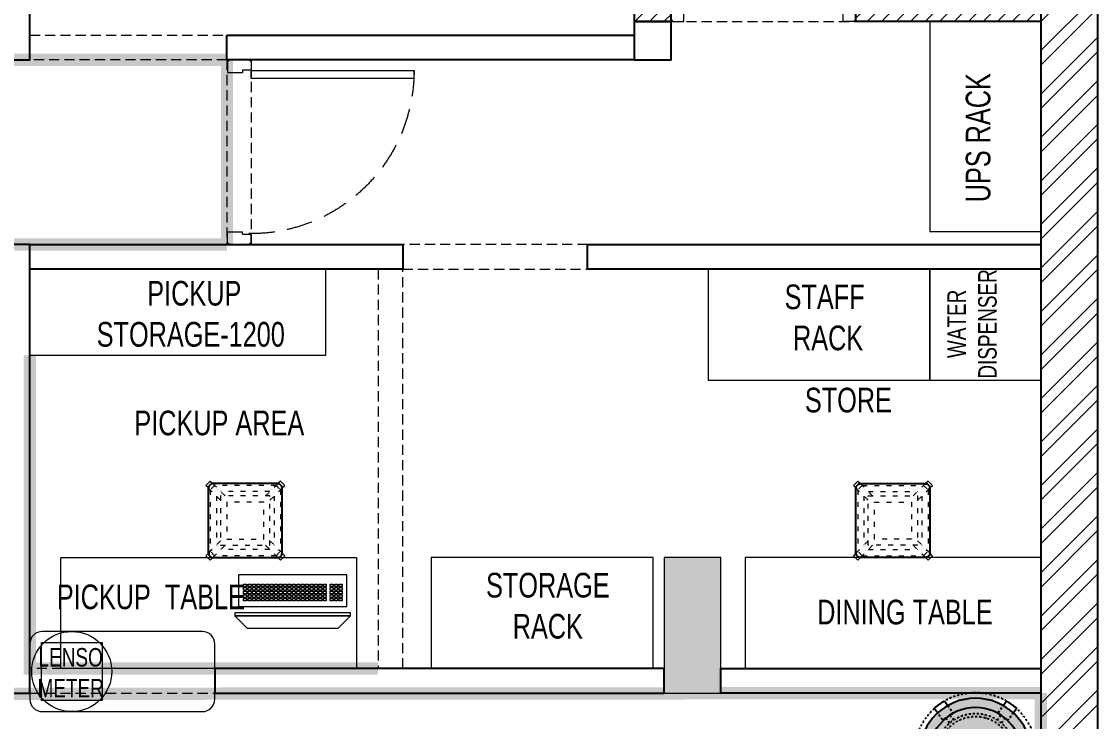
# Model space of a CAD drawing. Header units: feet. Extents: x 3247781 to 3254843, y -5730198 to -5713034.
# Drawn here: x 3250477 to 3254843, y -5717676 to -5714836 of the extents above; entities that cross this region are included whole.
import ezdxf

# ---------------------------------------------------------------- set-up
doc = ezdxf.new("R2010")
doc.units = ezdxf.units.FT
doc.header["$LTSCALE"] = 33
doc.header["$MEASUREMENT"] = 0
for name, pattern in [('a_p6_plan_L18$0$HIDDEN', [0.375, 0.25, -0.125]), ('ACAD_ISO03W100', [30, 12, -18]), ('DASHDOT2', [0.5, 0.25, -0.125, 0, -0.125]), ('HIDDEN2', [4.7625, 3.175, -1.5875])]:
    doc.linetypes.add(name, pattern=pattern)
for name, color, linetype, lineweight in [('A-COL', 243, 'Continuous', 9), ('column hatch', 5, 'Continuous', 0), ('Door', 2, 'Continuous', 13), ('HATCH', 9, 'Continuous', 9), ('LENS-DIM', 252, 'Continuous', 5), ('LENS-DOOR', 34, 'Continuous', 20), ('LENS-PARTITION', 21, 'Continuous', 25), ('LENS-TEXT', 31, 'Continuous', 5), ('LENS_CURTAIN', 5, 'a_p6_plan_L18$0$HIDDEN', 9), ('LK-EQPMT', 3, 'Continuous', 18), ('LK-FF&E FLOOR', 1, 'Continuous', 9), ('LK-FF&E WALL', 1, 'Continuous', 9), ('LK-FLUTTED FINISH', 20, 'Continuous', 30), ('LK-IT', 3, 'Continuous', 18), ('LK-MIRROR', 133, 'Continuous', 13), ('LK-TILES FINISH', 251, 'Continuous', 5), ('LN-ELEVATION-1', 81, 'Continuous', 25), ('LN-ELEVATION-2', 103, 'Continuous', 20), ('LN-ELEVATION-3', 125, 'Continuous', 18), ('LN-ELEVATION-5', 167, 'Continuous', 5), ('LN-HATCH', 251, 'Continuous', 0)]:
    doc.layers.add(name, color=color, linetype=linetype, lineweight=lineweight)
doc.layers.add('A-WALL', color=1, linetype='Continuous')
doc.layers.add('LAMINATE FINISH', color=80, linetype='Continuous')
doc.styles.add('LK TXT', font='GILC____.TTF', dxfattribs={"height": 100})

# ---------------------------------------------------------------- blocks, each defined once
blk = doc.blocks.new('CLENS 600 TYPE 6')
at = {"layer": 'LN-ELEVATION-1', "ltscale": 0.5}
blk.add_lwpolyline([(130, -225), (-130, -225, -0.414214), (-150, -205), (-150, 55, -0.414214), (-130, 75), (130, 75, -0.414214), (150, 55), (150, -205, -0.414214)], format="xyb", close=True, dxfattribs=at)
at = {"layer": 'LN-ELEVATION-3', "linetype": 'ACAD_ISO03W100', "ltscale": 0.05}
for p, q in [((-100, 7.3), (-142.4, 49.7)), ((-142.4, -199.7), (-142.4, 49.7)), ((-82.3, 25), (-124.7, 67.4)), ((124.7, 67.4), (-124.7, 67.4)), ((82.3, 25), (124.7, 67.4)), ((100, 7.3), (142.4, 49.7)), ((142.4, -199.7), (142.4, 49.7)), ((-117.4, -174.7), (-117.4, 24.7)), ((99.7, 42.4), (-99.7, 42.4)), ((117.4, -174.7), (117.4, 24.7)), ((-100, -157.3), (-142.4, -199.7)), ((100, -157.3), (142.4, -199.7)), ((-82.3, -175), (-124.7, -217.4)), ((124.7, -217.4), (-124.7, -217.4)), ((99.7, -192.4), (-99.7, -192.4)), ((82.3, -175), (124.7, -217.4))]:
    blk.add_line(p, q, dxfattribs=at)
for points in [[(-132.2, 74.9), (-124.7, 67.4), (-142.4, 49.7), (-149.9, 57.2)], [(132.2, 74.9), (124.7, 67.4), (142.4, 49.7), (149.9, 57.2)], [(-132.2, -224.9), (-124.7, -217.4), (-142.4, -199.7), (-149.9, -207.2)], [(132.2, -224.9), (124.7, -217.4), (142.4, -199.7), (149.9, -207.2)]]:
    blk.add_lwpolyline(points, dxfattribs=at)
for points in [[(100, -175), (-100, -175), (-100, 25), (100, 25)], [(75, -150), (-75, -150), (-75, 0), (75, 0)]]:
    blk.add_lwpolyline(points, close=True, dxfattribs=at)
at = {"layer": 'LN-ELEVATION-5', "ltscale": 0.5}
for points in [[(-149.9, 57.2), (-160.1, 67.4), (-142.4, 85.1), (-132.2, 74.9)], [(149.9, 57.2), (160.1, 67.4), (142.4, 85.1), (132.2, 74.9)], [(-149.9, -207.2), (-160.1, -217.4), (-142.4, -235.1), (-132.2, -224.9)], [(149.9, -207.2), (160.1, -217.4), (142.4, -235.1), (132.2, -224.9)]]:
    blk.add_lwpolyline(points, dxfattribs=at)
blk = doc.blocks.new('*U20')
at = {"layer": 'LK-EQPMT', "ltscale": 12}
blk.add_lwpolyline([(6, 4.9), (-6, 4.9), (-6, -4.9), (6, -4.9)], close=True, dxfattribs=at)
blk = doc.blocks.new('*U21')
at = {"color": 0, "linetype": 'ByBlock', "lineweight": -2}
for p in [(0, 0), (18, 0), (35.9, 0), (53.9, 0), (71.8, 0), (89.8, 0), (107.8, 0), (125.7, 0), (143.7, 0), (161.6, 0), (179.6, 0), (197.6, 0), (215.5, 0), (233.5, 0), (251.4, 0), (269.4, 0), (287.4, 0), (305.3, 0), (323.3, 0), (0, -14.7), (0, -29.5), (0, -44.2), (18, -14.7), (18, -29.5), (18, -44.2), (35.9, -14.7), (35.9, -29.5), (35.9, -44.2), (53.9, -14.7), (53.9, -29.5), (53.9, -44.2), (71.8, -14.7), (71.8, -29.5), (71.8, -44.2), (89.8, -14.7), (89.8, -29.5), (89.8, -44.2), (107.8, -14.7), (107.8, -29.5), (107.8, -44.2), (125.7, -14.7), (125.7, -29.5), (125.7, -44.2), (143.7, -14.7), (143.7, -29.5), (143.7, -44.2), (161.6, -14.7), (161.6, -29.5), (161.6, -44.2), (179.6, -14.7), (179.6, -29.5), (179.6, -44.2), (197.6, -14.7), (197.6, -29.5), (197.6, -44.2), (215.5, -14.7), (215.5, -29.5), (215.5, -44.2), (233.5, -14.7), (233.5, -29.5), (233.5, -44.2), (251.4, -14.7), (251.4, -29.5), (251.4, -44.2), (269.4, -14.7), (269.4, -29.5), (269.4, -44.2), (287.4, -14.7), (287.4, -29.5), (287.4, -44.2), (305.3, -14.7), (305.3, -29.5), (305.3, -44.2), (323.3, -14.7), (323.3, -29.5), (323.3, -44.2), (0, -59), (18, -59), (35.9, -59), (53.9, -59), (71.8, -59), (89.8, -59), (107.8, -59), (125.7, -59), (143.7, -59), (161.6, -59), (179.6, -59), (197.6, -59), (215.5, -59), (233.5, -59), (251.4, -59), (269.4, -59), (287.4, -59), (305.3, -59), (323.3, -59)]:
    blk.add_blockref('*U20', p, dxfattribs=at)
blk = doc.blocks.new('*U18')
at = {"layer": 'LK-EQPMT', "ltscale": 12}
blk.add_lwpolyline([(6, 4.9), (-6, 4.9), (-6, -4.9), (6, -4.9)], close=True, dxfattribs=at)
blk = doc.blocks.new('*U19')
at = {"color": 0, "linetype": 'ByBlock', "lineweight": -2}
for p in [(0, 0), (18, 0), (35.9, 0), (0, -14.7), (0, -29.5), (0, -44.2), (18, -14.7), (18, -29.5), (18, -44.2), (35.9, -14.7), (35.9, -29.5), (35.9, -44.2), (0, -59), (18, -59), (35.9, -59)]:
    blk.add_blockref('*U18', p, dxfattribs=at)
blk = doc.blocks.new('*U14')
at = {"ltscale": 12}
blk.add_lwpolyline([(8, 0), (8, 129.1), (448, 129.1), (448, 0)], close=True, dxfattribs=at)
for name, p in [('*U21', (35.2, 101.6)), ('*U19', (386.6, 101.6))]:
    blk.add_blockref(name, p)
blk = doc.blocks.new('Pickup table PC')
at = {"layer": 'LN-ELEVATION-2', "ltscale": 0.5}
for points in [[(470, 50), (0, 50), (0, 62), (470, 62)], [(420, 0), (50, 0), (0, 50), (470, 50)]]:
    blk.add_lwpolyline(points, close=True, dxfattribs=at)
blk = doc.blocks.new('*U46')
at = {"layer": 'LENS-DOOR'}
for p, q in [((547491.5, 1778573.8), (547491.5, 1779235.3)), ((547522.8, 1779235.3), (547491.5, 1779235.3)), ((547522.8, 1779235.3), (547522.8, 1778573.8)), ((547447.3, 1778568.6), (547452.5, 1778568.6)), ((547447.3, 1778484.1), (547447.3, 1778568.6)), ((547452.5, 1778573.8), (547488.9, 1778573.8)), ((547452.5, 1778568.6), (547452.5, 1778573.8)), ((547488.9, 1778539.9), (547488.9, 1778573.8)), ((547522.8, 1778573.8), (547491.5, 1778573.8)), ((548192.1, 1778573.8), (548155.6, 1778573.8)), ((548155.6, 1778539.9), (548155.6, 1778573.8)), ((548192.1, 1778568.6), (548192.1, 1778573.8)), ((548197.3, 1778568.6), (548192.1, 1778568.6)), ((548197.3, 1778484.1), (548197.3, 1778568.6)), ((547488.9, 1778539.9), (547499.3, 1778539.9)), ((547499.3, 1778478.9), (547499.3, 1778539.9)), ((548145.2, 1778478.9), (548145.2, 1778539.9)), ((548155.6, 1778539.9), (548145.2, 1778539.9)), ((547447.3, 1778484.1), (547452.5, 1778484.1)), ((547452.5, 1778478.9), (547452.5, 1778484.1)), ((547452.5, 1778478.9), (547499.3, 1778478.9)), ((548192.1, 1778478.9), (548145.2, 1778478.9)), ((548192.1, 1778478.9), (548192.1, 1778484.1)), ((548197.3, 1778484.1), (548192.1, 1778484.1))]:
    blk.add_line(p, q, dxfattribs=at)
at = {"layer": 'LENS-DOOR', "color": 7, "linetype": 'HIDDEN2', "extrusion": (0, 0, -1)}
blk.add_ellipse((547491.5, 1778573.8), major_axis=(661.5, 0), ratio=1, start_param=-1.570791, end_param=0.051209, dxfattribs=at)
blk = doc.blocks.new('A$Cc7330e11')
at = {"layer": 'column hatch'}
h = blk.add_hatch(color=8, dxfattribs=at)
h.dxf.hatch_style = 1
h.paths.add_polyline_path([(4393, -14042.9), (4163, -14042.9), (4163, -14381.6), (4393, -14381.6)])
h.paths.add_polyline_path([(1472, -14042.9), (1242, -14042.9), (1242, -14381.6), (1472, -14381.6)])
h.paths.add_polyline_path([(1472, -12893.6), (1242, -12893.6), (1242, -13353.6), (1472, -13353.6)])
h.paths.add_polyline_path([(4393, -13002.2), (4163, -13002.2), (4163, -13353.6), (4393, -13353.6)])
h.paths.add_polyline_path([(7062, -9229.6), (6832, -9229.6), (6832, -9689.6), (7062, -9689.6)])
h.paths.add_polyline_path([(4393, -9229.6), (4163, -9229.6), (4163, -9689.6), (4393, -9689.6)])
h.paths.add_polyline_path([(1472, -9233.1), (1242, -9233.1), (1242, -9693.1), (1472, -9693.1)])
h.paths.add_polyline_path([(1472, -4659.6), (1242, -4659.6), (1242, -4998.3), (1472, -4998.3)])
h.paths.add_polyline_path([(5534, -4191.6), (5304, -4191.6), (5304, -4526.6), (5534, -4526.6)])
h.paths.add_polyline_path([(5534, -1224.6), (5304, -1224.6), (5304, -1774.6), (5534, -1774.6)])
h.paths.add_polyline_path([(1472, -1224.6), (1242, -1224.6), (1242, -1771.6), (1472, -1771.6)])
h.paths.add_polyline_path([(1472, 2750.4), (1242, 2750.4), (1242, 2295.4), (1472, 2295.4)])
h.paths.add_polyline_path([(5534, 2525.4), (5304, 2525.4), (5304, 2070.4), (5534, 2070.4)])
at = {"layer": 'LN-HATCH'}
h = blk.add_hatch(dxfattribs=at)
h.set_pattern_fill('ANSI32', color=256, scale=333, angle=180)
h.set_pattern_definition([(225, (-8172983.4, 5276750), (88.2999593, -88.2999593), []), (225, (-8173042.26, 5276750), (88.2999593, -88.2999593), [])])
h.paths.add_polyline_path([(7062, 1408.5), (6832, 1408.5), (6832, -9229.6), (7062, -9229.6)])
h.paths.add_polyline_path([(230, 1408.5), (0, 1408.5), (0, -5004.6), (1242, -5004.6), (1242, -4998.3), (1242, -4774.6), (230, -4774.6)])
h.paths.add_polyline_path([(1472, -4998.3), (1242, -4998.3), (1242, -5004.6), (1242, -8214.1), (1242, -9233.1), (1472, -9233.1)])
h.paths.add_polyline_path([(1472, -9693.1), (1242, -9693.1), (1242, -11158.2), (1472, -11158.2)])
h.paths.add_polyline_path([(1472, -13353.6), (1242, -13353.6), (1242, -14042.9), (1472, -14042.9)])
h.paths.add_polyline_path([(1472, -11158.2), (1242, -11158.2), (1242, -12893.6), (1472, -12893.6)])
h.paths.add_polyline_path([(230, 2750.4), (0, 2750.4), (0, 1408.5), (230, 1408.5)])
h.paths.add_polyline_path([(7062, 2750.4), (6832, 2750.4), (6832, 1408.5), (7062, 1408.5)])
h = blk.add_hatch(dxfattribs=at)
h.set_pattern_fill('ANSI31', color=256, scale=333, angle=180)
h.paths.add_polyline_path([(5332, 2070.4), (5304, 2070.4), (5304, 2525.4), (5332, 2525.4), (5332, 2600.4), (5182, 2600.4), (5182, 950.4), (5332, 950.4), (5332, 1100.4)])
h.paths.add_polyline_path([(6082, 1100.4), (6832, 1100.4), (6832, 950.4), (6082, 950.4)])
at = {"layer": 'A-COL'}
blk.add_lwpolyline([(5534, -1774.6), (5534, -1224.6), (5304, -1224.6), (5304, -1774.6), (5534, -1774.6)], dxfattribs=at)
at = {"layer": 'A-WALL'}
for p, q in [((6832, 2750.4), (6832, -9229.6)), ((7062, 2750.4), (7062, -9229.6))]:
    blk.add_line(p, q, dxfattribs=at)
for points in [[(5332, 2070.4), (5304, 2070.4), (5304, 2525.4), (5332, 2525.4), (5332, 2600.4), (5182, 2600.4), (5182, 950.4), (5332, 950.4), (5332, 1100.4)], [(6082, 1100.4), (6832, 1100.4), (6832, 950.4), (6082, 950.4)]]:
    blk.add_lwpolyline(points, close=True, dxfattribs=at)
at = {"layer": 'LENS_CURTAIN', "ltscale": 5}
blk.add_lwpolyline([(5332, 950.4), (6082, 950.4), (6082, 1100.4), (5332, 1100.4)], close=True, dxfattribs=at)
at = {"layer": 'Door'}
blk.add_blockref('*U46', (-542115.3, -1777528.5), dxfattribs=at)
blk = doc.blocks.new('DR STOOL')
at = {"layer": 'HATCH'}
h = blk.add_hatch(dxfattribs=at)
h.set_pattern_fill('ANSI36', color=250, angle=-90)
h.set_pattern_definition([(315, (-227.81, 917.3997), (6.173926, -1.683798), [7.9375, -1.5875, 0, -1.5875])])
edge = h.paths.add_edge_path()
edge.add_line((-190, 0), (-218.7, 0))
edge.add_arc((-218.7, 9.1), 9.12, 177.612, 270, ccw=False)
edge.add_arc((0, 0), 228, 2.388, 177.612, ccw=False)
edge.add_arc((218.7, 9.1), 9.12, -90, 2.388, ccw=False)
edge.add_line((218.7, 0), (190, 0))
edge.add_arc((0, 0), 190, 0, 180)
at = {"layer": 'LN-ELEVATION-1', "color": 1, "ltscale": 100}
for p, q in [((-165.3, 189), (-165.9, 185.1)), ((-165.9, 185.1), (-153.8, 168.3)), ((-128.6, 215.5), (-165.3, 189)), ((-124.7, 214.9), (-128.6, 215.5)), ((-112.7, 198.2), (-124.7, 214.9)), ((124.8, 215), (112.5, 198.3)), ((128.7, 215.6), (124.8, 215)), ((128.7, 215.6), (124.8, 215)), ((165.2, 188.9), (128.7, 215.6)), ((165.2, 188.9), (128.7, 215.6)), ((153.7, 168.4), (165.8, 185)), ((165.8, 185), (165.2, 188.9)), ((165.8, 185), (165.2, 188.9)), ((-191.3, -35.5), (-243, -52.2)), ((-187.9, -37.2), (-191.3, -35.5)), ((-184.1, -48.8), (-187.9, -37.2)), ((188.1, -37), (184.1, -49.2)), ((191.4, -35.3), (188.1, -37)), ((243, -52.2), (191.4, -35.3)), ((-243, -52.2), (-244.7, -55.8)), ((-244.7, -55.8), (-230.8, -98.7)), ((-227.2, -100.6), (-175.6, -83.8)), ((-173.9, -80.4), (-177.8, -68.2)), ((-175.6, -83.8), (-173.9, -80.4)), ((177.7, -68.6), (173.9, -80.2)), ((173.9, -80.2), (175.6, -83.6)), ((175.6, -83.6), (227.2, -100.5)), ((230.7, -98.7), (244.8, -55.8)), ((244.8, -55.8), (243, -52.2)), ((-230.8, -98.7), (-227.2, -100.6)), ((227.2, -100.5), (230.7, -98.7)), ((-22.7, -190.2), (-25.4, -192.9)), ((-25.4, -192.9), (-25.4, -247.2)), ((-10.5, -190.2), (-22.7, -190.2)), ((22.8, -190.2), (9.9, -190.2)), ((25.4, -192.9), (22.8, -190.2)), ((25.4, -247.2), (25.4, -192.9)), ((-25.4, -247.2), (-22.6, -250)), ((-22.6, -250), (22.6, -250)), ((22.6, -250), (25.4, -247.2))]:
    blk.add_line(p, q, dxfattribs=at)
at = {"layer": 'LN-ELEVATION-1', "linetype": 'DASHDOT2'}
for p, q in [((-92.9, 170.8), (-112.7, 198.2)), ((112.5, 198.3), (92.7, 171.1)), ((-153.8, 168.3), (-134.1, 141)), ((-134.1, 141), (-130.4, 140.4)), ((-130.4, 140.4), (-120, 148)), ((-120, 148), (-105.4, 127)), ((-103.5, 159.9), (-93.5, 167.1)), ((-88.2, 139.5), (-103.5, 159.9)), ((-93.5, 167.1), (-92.9, 170.8)), ((103.7, 159.8), (88.2, 139.4)), ((92.7, 171.1), (93.3, 167.4)), ((93.3, 167.4), (103.7, 159.8)), ((105.4, 126.9), (120.1, 147.8)), ((120.1, 147.8), (130, 140.6)), ((130, 140.6), (133.7, 141.2)), ((133.7, 141.2), (153.7, 168.4)), ((-160, -40.5), (-184.1, -48.8)), ((184.1, -49.2), (159.9, -40.8)), ((-177.8, -68.2), (-153.4, -60.7)), ((153.3, -61), (177.7, -68.6)), ((-10.9, -164.6), (-10.5, -190.2)), ((9.9, -190.2), (10.4, -164.7))]:
    blk.add_line(p, q, dxfattribs=at)
at = {"layer": 'LN-ELEVATION-1', "color": 1, "ltscale": 100}
blk.add_lwpolyline([(-190, 0), (-218.7, 0, -0.426474), (-227.8, 9.5, -0.959166), (227.8, 9.5, -0.426474), (218.7, 0), (190, 0)], format="xyb", dxfattribs=at)
at = {"layer": 'LN-ELEVATION-1', "linetype": 'DASHDOT2'}
for radius in [250, 165, 153]:
    blk.add_circle((0, 0), radius, dxfattribs=at)
at = {"layer": 'LN-ELEVATION-1', "color": 1, "ltscale": 100}
blk.add_circle((0, 0), 190, dxfattribs=at)
blk = doc.blocks.new('Stool')
at = {"layer": 'LN-ELEVATION-1', "ltscale": 0.5}
blk.add_lwpolyline([(-130, 300), (130, 300, -0.414214), (150, 280), (150, 20, -0.414214), (130, 0), (-130, 0, -0.414214), (-150, 20), (-150, 280, -0.414214)], format="xyb", close=True, dxfattribs=at)
at = {"layer": 'LN-ELEVATION-3', "linetype": 'ACAD_ISO03W100', "ltscale": 0.05}
for p, q in [((-100, 232.3), (-142.4, 274.7)), ((-142.4, 274.7), (-142.4, 25.3)), ((-82.3, 250), (-124.7, 292.4)), ((-124.7, 292.4), (124.7, 292.4)), ((-99.7, 267.4), (99.7, 267.4)), ((82.3, 250), (124.7, 292.4)), ((100, 232.3), (142.4, 274.7)), ((142.4, 274.7), (142.4, 25.3)), ((-117.4, 249.7), (-117.4, 50.3)), ((117.4, 249.7), (117.4, 50.3)), ((-100, 67.7), (-142.4, 25.3)), ((-82.3, 50), (-124.7, 7.6)), ((82.3, 50), (124.7, 7.6)), ((100, 67.7), (142.4, 25.3)), ((-124.7, 7.6), (124.7, 7.6)), ((-99.7, 32.6), (99.7, 32.6))]:
    blk.add_line(p, q, dxfattribs=at)
for points in [[(-132.2, 299.9), (-124.7, 292.4), (-142.4, 274.7), (-149.9, 282.2)], [(132.2, 299.9), (124.7, 292.4), (142.4, 274.7), (149.9, 282.2)], [(-132.2, 0.1), (-124.7, 7.6), (-142.4, 25.3), (-149.9, 17.8)], [(132.2, 0.1), (124.7, 7.6), (142.4, 25.3), (149.9, 17.8)]]:
    blk.add_lwpolyline(points, dxfattribs=at)
for points in [[(-100, 250), (100, 250), (100, 50), (-100, 50)], [(-75, 225), (75, 225), (75, 75), (-75, 75)]]:
    blk.add_lwpolyline(points, close=True, dxfattribs=at)
at = {"layer": 'LN-ELEVATION-5', "ltscale": 0.5}
for points in [[(-149.9, 282.2), (-160.1, 292.4), (-142.4, 310.1), (-132.2, 299.9)], [(149.9, 282.2), (160.1, 292.4), (142.4, 310.1), (132.2, 299.9)], [(-149.9, 17.8), (-160.1, 7.6), (-142.4, -10.1), (-132.2, 0.1)], [(149.9, 17.8), (160.1, 7.6), (142.4, -10.1), (132.2, 0.1)]]:
    blk.add_lwpolyline(points, dxfattribs=at)
blk = doc.blocks.new('*U42')
at = {"layer": 'LENS-DOOR'}
for p, q in [((548121.7, 1779235.3), (548121.7, 1778573.8)), ((548121.7, 1779235.3), (548153, 1779235.3)), ((548153, 1778573.8), (548153, 1779235.3)), ((547447.3, 1778568.6), (547452.5, 1778568.6)), ((547447.3, 1778484.1), (547447.3, 1778568.6)), ((547452.5, 1778573.8), (547488.9, 1778573.8)), ((547452.5, 1778568.6), (547452.5, 1778573.8)), ((547488.9, 1778539.9), (547488.9, 1778573.8)), ((548121.7, 1778573.8), (548153, 1778573.8)), ((548192.1, 1778573.8), (548155.6, 1778573.8)), ((548155.6, 1778539.9), (548155.6, 1778573.8)), ((548192.1, 1778568.6), (548192.1, 1778573.8)), ((548197.3, 1778568.6), (548192.1, 1778568.6)), ((548197.3, 1778484.1), (548197.3, 1778568.6)), ((547488.9, 1778539.9), (547499.3, 1778539.9)), ((547499.3, 1778478.9), (547499.3, 1778539.9)), ((548145.2, 1778478.9), (548145.2, 1778539.9)), ((548155.6, 1778539.9), (548145.2, 1778539.9)), ((547447.3, 1778484.1), (547452.5, 1778484.1)), ((547452.5, 1778478.9), (547452.5, 1778484.1)), ((547452.5, 1778478.9), (547499.3, 1778478.9)), ((548192.1, 1778478.9), (548145.2, 1778478.9)), ((548192.1, 1778478.9), (548192.1, 1778484.1)), ((548197.3, 1778484.1), (548192.1, 1778484.1))]:
    blk.add_line(p, q, dxfattribs=at)
at = {"layer": 'LENS-DOOR', "color": 7, "linetype": 'HIDDEN2'}
blk.add_ellipse((548153, 1778573.8), major_axis=(-661.5, 0), ratio=1, start_param=-1.570791, end_param=0.051209, dxfattribs=at)

msp = doc.modelspace()

# ---------------------------------------------------------------- linework, layer by layer
at = {"layer": 'LAMINATE FINISH', "color": 85, "linetype": 'ACAD_ISO03W100', "ltscale": 0.05, "const_width": 50}
msp.add_lwpolyline([(3251311.2, -5715741.3), (3251311.2, -5714991.3)], dxfattribs=at)
at = {"layer": 'LENS-PARTITION'}
for points in [[(3250411.2, -5714991.3), (3250511.2, -5714991.3), (3250511.2, -5713186.3), (3250411.2, -5713186.3)], [(3253113.2, -5714836.3), (3252963.2, -5714836.3), (3252963.2, -5714991.3), (3253113.2, -5714991.3)], [(3251311.2, -5714891.3), (3252963.2, -5714891.3), (3252963.2, -5714991.3), (3251311.2, -5714991.3)], [(3250411.2, -5717561.3), (3250511.2, -5717561.3), (3250511.2, -5715741.3), (3250411.2, -5715741.3)], [(3252024.1, -5715841.3), (3250511.2, -5715841.3), (3250511.2, -5715741.3), (3252024.1, -5715741.3)], [(3252774.1, -5715741.3), (3254613.2, -5715741.3), (3254613.2, -5715841.3), (3252774.1, -5715841.3)], [(3251261.2, -5717561.3), (3253085.2, -5717561.3), (3253085.2, -5717461.3), (3251261.2, -5717461.3)], [(3253315.2, -5717461.3), (3254613.2, -5717461.3), (3254613.2, -5717561.3), (3253315.2, -5717561.3)]]:
    msp.add_lwpolyline(points, close=True, dxfattribs=at)
at = {"layer": 'LENS_CURTAIN', "ltscale": 5}
for points in [[(3251311.2, -5714991.3), (3250511.2, -5714991.3), (3250511.2, -5714891.3), (3251311.2, -5714891.3)], [(3251411.2, -5715741.3), (3251411.2, -5714991.3), (3251311.2, -5714991.3), (3251311.2, -5715741.3)], [(3252774.1, -5715741.3), (3252024.1, -5715741.3), (3252024.1, -5715841.3), (3252774.1, -5715841.3)], [(3252024.1, -5717461.3), (3252024.1, -5715841.3), (3251924.1, -5715841.3), (3251924.1, -5717461.3)], [(3250511.2, -5717561.3), (3251261.2, -5717561.3), (3251261.2, -5717461.3), (3250511.2, -5717461.3)]]:
    msp.add_lwpolyline(points, close=True, dxfattribs=at)
at = {"layer": 'LK-EQPMT'}
msp.add_lwpolyline([(3250558.3, -5717591.3), (3250558.3, -5717356.3), (3250804.3, -5717356.3), (3250804.3, -5717591.3)], close=True, dxfattribs=at)
at = {"layer": 'LK-FF&E WALL'}
for points in [[(3254163.2, -5714836.3), (3254163.2, -5715688.3), (3254613.2, -5715688.3), (3254613.2, -5714836.3)], [(3250511.2, -5716191.3), (3250511.2, -5715841.3), (3251711.2, -5715841.3), (3251711.2, -5716191.3)], [(3254163.2, -5715841.3), (3253263.2, -5715841.3), (3253263.2, -5716291.3), (3254163.2, -5716291.3)], [(3254613.2, -5716291.3), (3254613.2, -5715841.3), (3254163.2, -5715841.3), (3254163.2, -5716291.3)], [(3251837.2, -5717461.3), (3250637.2, -5717461.3), (3250637.2, -5717011.3), (3251837.2, -5717011.3)], [(3253040.2, -5717011.3), (3252140.2, -5717011.3), (3252140.2, -5717461.3), (3253040.2, -5717461.3)], [(3253413.2, -5717461.3), (3254613.2, -5717461.3), (3254613.2, -5717011.3), (3253413.2, -5717011.3)]]:
    msp.add_lwpolyline(points, close=True, dxfattribs=at)
msp.add_lwpolyline([(3251261.2, -5717586.3), (3251261.2, -5717361.3, 0.414214), (3251211.2, -5717311.3), (3250561.2, -5717311.3, 0.414214), (3250511.2, -5717361.3), (3250511.2, -5717586.3, 0.414214), (3250561.2, -5717636.3), (3251211.2, -5717636.3, 0.414214)], format="xyb", close=True, dxfattribs=at)
msp.add_circle((3250681.3, -5717473.8), 162.5, dxfattribs=at)
at = {"layer": 'LK-FLUTTED FINISH', "linetype": 'ACAD_ISO03W100', "ltscale": 0.05, "const_width": 50}
msp.add_lwpolyline([(3248011.2, -5717565.9), (3254613.2, -5717561.3)], dxfattribs=at)
at = {"layer": 'LK-MIRROR', "linetype": 'ACAD_ISO03W100', "ltscale": 0.05, "const_width": 50}
msp.add_lwpolyline([(3254613.2, -5719240.3), (3254613.2, -5717561.3)], dxfattribs=at)
at = {"layer": 'LK-TILES FINISH', "color": 212, "linetype": 'ACAD_ISO03W100', "ltscale": 0.05, "const_width": 50}
for points in [[(3251311.2, -5714991.3), (3249611.2, -5714991.3), (3249611.2, -5717465.9), (3250411.2, -5717465.9), (3250411.2, -5715741.3), (3251311.2, -5715741.3)], [(3250511.2, -5716191.3), (3250511.2, -5717461.3), (3251924.1, -5717461.3)]]:
    msp.add_lwpolyline(points, dxfattribs=at)

# ---------------------------------------------------------------- block references
at = {"layer": 'Door', "xscale": -1, "rotation": 270}
msp.add_blockref('*U42', (1472834.8, -6263188.6), dxfattribs=at)
at = {"layer": 'LENS-DIM', "color": 2}
msp.add_blockref('A$Cc7330e11', (3247781.2, -5715786.7), dxfattribs=at)
at = {"layer": 'LK-FF&E FLOOR', "xscale": -1}
msp.add_blockref('DR STOOL', (3254348.2, -5717810.3), dxfattribs=at)
at = {"layer": 'LK-FF&E WALL', "xscale": -1, "rotation": 180}
msp.add_blockref('CLENS 600 TYPE 6', (3251385.4, -5716936.3), dxfattribs=at)
at = {"layer": 'LK-FF&E WALL'}
msp.add_blockref('Stool', (3254013.2, -5717011.3), dxfattribs=at)
at = {"layer": 'LK-IT', "ltscale": 0.5, "xscale": -1, "rotation": 180}
msp.add_blockref('*U14', (3251349.6, -5717081), dxfattribs=at)
at = {"layer": 'LK-IT', "xscale": -1}
msp.add_blockref('Pickup table PC', (3251812.7, -5717297.2), dxfattribs=at)

# ---------------------------------------------------------------- texts
at = {"layer": 'LENS-TEXT', "color": 0, "linetype": 'Continuous', "ltscale": 3, "attachment_point": 5, "rotation": 90, "style": 'LK TXT'}
for s, width, gutter_width, insert, char_height in [('UPS RACK', 1099.487, 1, (3254359.4, -5715307.7), 100), ('WATER \\PDISPENSER', 264.162, 0.75, (3254334.6, -5716063.3), 75)]:
    msp.add_mtext_dynamic_manual_height_columns(s, width=width, gutter_width=gutter_width, heights=[0], dxfattribs=dict(at, insert=insert, char_height=char_height))
at = {"layer": 'LENS-TEXT', "color": 0, "linetype": 'Continuous', "ltscale": 3, "attachment_point": 5, "style": 'LK TXT'}
for s, width, gutter_width, insert, char_height in [(' PICKUP STORAGE-1200', 1099.487, 1, (3251164.3, -5716022.9), 100), ('STAFF\\P RACK', 1099.487, 1, (3253736, -5716037.5), 100), ('STORE', 1099.487, 1, (3253832.6, -5716373.1), 100), (' PICKUP AREA', 1099.487, 1, (3251265.8, -5716465.9), 100), ('STORAGE \\PRACK', 1099.487, 1, (3252613, -5717207.5), 100), ('PICKUP  TABLE  ', 783.964, 1, (3251002.3, -5717171.5), 100), ('DINING TABLE', 783.964, 1, (3254061.8, -5717233.3), 100), ('LENSO\\PMETER', 353.056, 0.5, (3250677, -5717478.6), 75)]:
    msp.add_mtext_dynamic_manual_height_columns(s, width=width, gutter_width=gutter_width, heights=[0], dxfattribs=dict(at, insert=insert, char_height=char_height))

doc.saveas('drawing.dxf')
